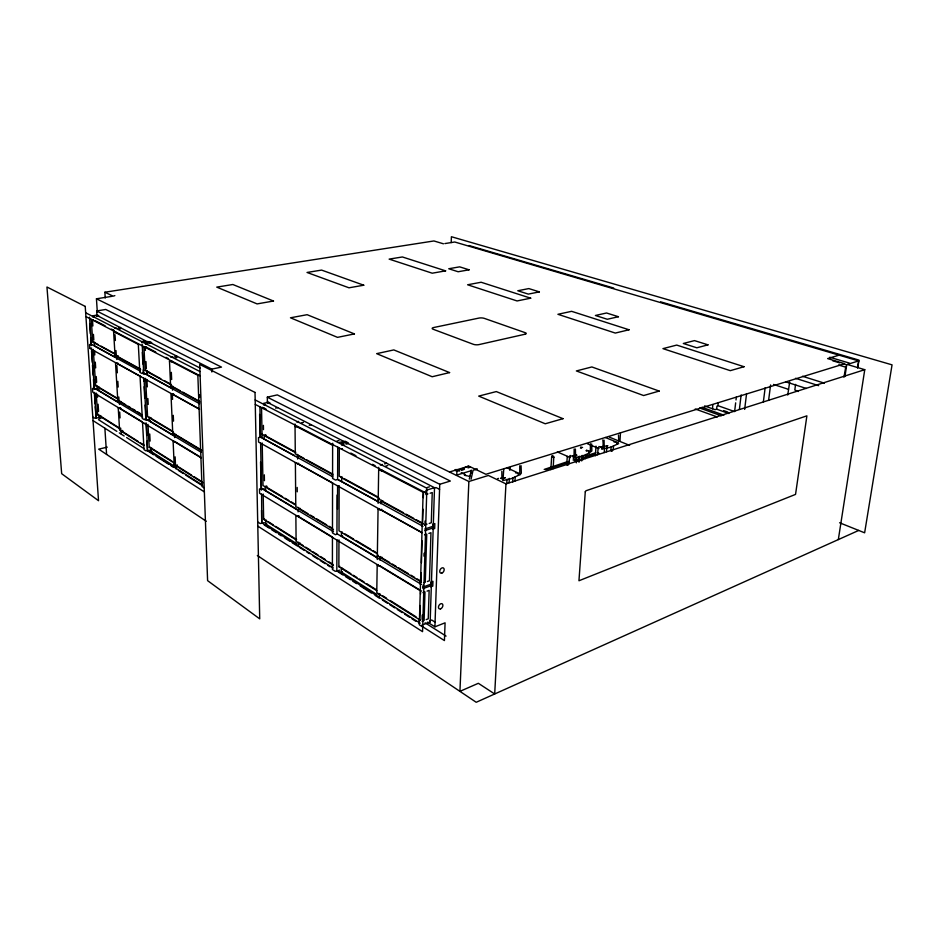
<?xml version="1.0" encoding="UTF-8"?>
<svg xmlns="http://www.w3.org/2000/svg" width="939" height="939" viewBox="0 0 939 939"><rect width="100%" height="100%" fill="white"/><g stroke="black" fill="none" stroke-linecap="round" stroke-linejoin="round"><path stroke-width="1.41" d="M332.453 537.437L332.394 569.492L335.293 571.335L337.312 570.654L420.144 623.203M332.559 483.104L332.465 532.918L335.399 534.678L337.441 534.033M332.629 444.558L332.57 478.432L335.54 480.075L337.617 479.477L337.735 446.964M332.5 567.344L332.5 565.384M332.57 531.603L332.57 529.596M332.664 477.282L332.676 475.204M332.735 443.231L332.723 445.344L297.358 426.975L298.391 426.717M339.519 570.173L336.831 571.088L336.925 539.69M337.078 495.041L336.948 533.739L421.282 584.34M337.524 509.278L337.606 485.557M341.808 567.59L340.798 567.931L338.862 566.71L338.967 539.866M339.167 485.616L339.002 530.828L340.963 531.99L341.984 531.674M339.319 447.915L339.202 476.273L342.242 477.071M376.997 594.563L341.268 571.933L341.28 568.975L342.289 568.635M377.572 557.743L341.432 536.075L341.444 533.047L342.465 532.718M341.679 481.543L341.702 478.421L342.735 478.127M343.557 444.135L343.568 441.26L267.533 402.455L263.495 403.383M378.229 564.585L377.196 564.938L376.762 592.603L378.851 593.929L379.872 593.554M377.278 559.503L378.065 508.973L379.11 508.645M378.147 503.351L378.71 467.293M379.309 598.073L379.356 595.021L380.389 594.645M379.931 560.055L379.966 557.977L382.032 557.273M380.858 503.75L380.894 501.602L382.995 500.957M419.111 623.343L419.205 620.21L420.238 619.81M420.238 584.269L420.296 582.121L421.353 581.746M421.916 526.309L421.975 524.103L423.043 523.751M423.172 491.52L419.299 624.799L422.691 626.947M419.78 619.787L420.203 605.526M420.531 594.129L420.613 591.277L421.658 590.889M420.895 581.664L421.142 572.919M421.447 562.707L422.081 540.841M422.585 523.586L422.996 509.184M423.336 497.658L423.466 493.339M422.092 619.388L422.221 615.08M423.031 587.814L423.113 584.938M423.97 556.181L424.064 553.247M424.886 525.441L425.027 521.051M425.848 493.233L425.942 490.311M421.916 625.128L430.168 621.935L434.511 487.681L345.587 442.292L341.42 443.396M422.257 626.466L444.429 640.574L445.086 622.827L434.921 626.818L439.745 484.278L267.31 397.174L267.415 402.984M451.201 242.567L451.401 236.722L892.05 364.848L864.631 532.812L839.583 522.765M456.777 474.7L456.929 470.967M468.866 481.507L459.934 691.362L478.35 683.299L494.689 693.98L505.957 483.867L488.386 475.463L468.866 481.507L96.447 298.79L97.304 311.877M506.755 483.62L506.99 479.301M509.091 482.705L509.325 478.385M509.771 470.275L509.924 467.458M512.741 482.106L512.847 477.669M514.983 481.061L515.218 476.777M518.528 475.052L517.812 472.963M550.817 469.606L551.663 456.941L552.66 456.812M553.141 468.69L553.764 457.293M567.954 465.368L566.698 464.735L567.285 456.436M569.046 463.854L569.55 456.929M576.37 462.821L576.781 457.281M578.682 461.918L579.093 456.377M579.398 461.859L579.809 456.319M581.711 460.955L582.133 455.415M583.06 459.711L583.225 455.462M585.255 458.69L585.572 454.57M588.988 452.844L588.295 450.849M595.385 455.779L595.995 446.119M597.58 454.769L598.131 447.962M604.2 452.61L604.54 448.525M606.5 451.718L606.84 447.621M612.122 451.272L610.843 450.673L611.183 446.635M613.19 449.804L613.531 445.755M616.982 444.03L616.7 442.48M712.513 408.77L712.818 404.92M704.567 405.93L715.002 409.662L716.61 409.158L716.938 406.2L717.912 405.66L734.615 411.575L735.66 402.854M717.912 405.66L718.241 402.784M736.012 399.955L736.352 397.044M739.392 409.369L741.141 394.943M744.65 409.404L746.575 393.594M763.313 402.291L765.156 387.772M768.595 400.437L770.59 384.955M787.739 395.026L789.676 382.067M795.579 384.403L794.817 389.967L798.303 391.516M843.961 377.208L845.781 366.726M844.959 376.504L846.685 364.966L842.506 363.71M857.542 368.065L858.645 360.916L454.769 242.004L444.863 243.577M857.847 367.337L858.95 360.107L660.61 301.818M838.327 539.596L864.76 369.684L847.224 364.449L858.645 360.916M470.885 472.693L472.047 472.751M469.312 479.125L471.225 470.099M471.049 479.242L473.08 470.181L477.223 469.171M503.785 468.631L503.034 479.77M497.564 478.714L498.55 478.397M586.722 451.06L586.617 450.321L586.006 450.72M620.468 432.691L619.975 441.013M501.907 479.019L501.849 471.296M616.782 444.405L610.831 447.21L602.099 448.983M588.765 453.244L582.532 456.154L573.518 457.997M99.616 417.374L96.06 418.148L94.639 392.96M92.867 315.786L96.529 315.175L147.775 341.984L149.665 341.632L151.684 342.665L145.639 342.876M544.197 469.43L567.262 461.718M614.012 441.952L618.343 442.422M515.499 472.798L519.772 473.397L519.76 465.756M149.958 450.227L147.505 450.826L146.425 424.51M518.269 475.427L511.25 478.679L502.846 480.557M261.512 510.241L261.77 523.399L261.605 494.067M580.631 447.046L582.579 447.504M553.904 457.434L551.663 456.941M618.66 443.713L617.31 443.994M570.149 455.392L569.703 456.401M858.716 530.429L476.214 702.278L257.333 555.501M464.406 469.277L461.448 470.451M573.048 459.957L576.37 458.831M422.034 621.207L424.111 620.409L424.98 591.887L422.89 592.662M426.177 619.611L428.243 618.813L429.146 590.349L427.057 591.124M423.055 587.051L431.4 583.999L430.872 582.063L432.949 581.311L432.797 586.1L430.719 586.852L430.778 585.255L431.341 585.596L423.008 588.647M424.228 582.649L425.273 582.262L426.74 534.127L424.616 534.831M427.362 581.511L429.452 580.748L430.966 532.718L428.853 533.422M468.033 467.915L469.911 467.258M380.33 565.865L379.297 566.217L377.196 564.938M341.268 571.933L342.277 571.593M378.37 555.266L377.337 555.618L379.45 556.874L380.483 556.534M338.862 566.71L339.871 566.37M424.733 530.688L433.208 527.882L432.633 527.565L432.574 529.209L434.687 528.516L434.839 523.551L432.738 524.244L433.266 526.227L424.78 529.021M424.909 524.854L427.045 524.162M429.17 523.457L431.283 522.765L432.245 492.564L430.109 493.233M341.432 536.075L342.453 535.746M505.957 483.867L864.76 369.684M585.69 455.885L595.842 452.751M545.7 469.688L567.731 462.692M574.257 460.626L579.551 458.948M582.203 458.103L595.467 453.901M300.339 543.165L298.356 543.787L298.379 546.662M298.895 542.472L296.102 541.65L295.867 515.617L298.672 516.415M425.813 494.56L427.961 493.891M381.809 509.337L380.753 509.654L421.74 532.401M381.257 509.842L380.213 510.17L378.065 508.973M433.9 488.221L436.025 487.564L439.581 489.383M423.97 491.848L422.902 492.189L381.398 470.627L382.455 470.322M427.292 487.482L429.428 486.825M439.745 484.278L450.333 481.05L277.298 394.896L267.31 397.174M467.645 475.956L464.453 475.298L465.591 474.946M468.596 476.226L470.239 475.721M427.01 489.982L434.511 487.681M379.262 499.008L378.217 499.325L381.422 500.182M114.84 295.632L113.103 296.161L104.875 292.229L105.238 298.039M456.46 475.169L471.413 470.639M449.452 471.977L468.89 466.155L485.909 474.289L844.748 363.71L827.646 358.592L839.102 355.165M266.746 521.063L265.76 521.356L265.819 524.15L266.793 523.856M299.118 515.957L298.121 516.262L332.559 537.12M265.338 520.394L266.312 520.1M261.77 523.399L264.375 522.624M298.602 507.635L295.785 506.849L295.386 463.044L296.395 462.763M300.069 508.339L298.062 508.938L298.086 511.872M263.178 494.043L263.659 519.337L264.634 519.044M381.903 470.862L378.663 470.04M380.318 465.051L382.431 464.441M384.544 463.843L386.657 463.244M385.694 466.12L387.807 465.521M261.101 489.618L263.742 488.89M267.122 486.942L265.15 487.494L265.197 490.346L266.183 490.064M266.688 485.979L264.704 486.531L263.014 485.522L262.204 442.985M298.684 463.291L297.675 463.561L332.652 482.975M298.238 463.784L295.386 463.044M341.327 448.959L342.371 448.689M341.855 445.239L343.944 444.687M346.033 444.135L348.111 443.584M339.413 442.363L345.141 441.248L348.158 442.785L346.08 443.337M298.156 454.722L295.292 453.983L295.022 423.97M298.625 455.732L297.604 456.002L297.628 459.03M336.913 441.072L338.991 440.532M177.436 465.028L175.558 465.498L174.161 464.617L173.105 441.166L175.452 441.788M176.872 466.131L175.933 466.366L176.051 468.96M174.161 464.617L175.1 464.382M309.213 425.285L311.267 424.78M265.772 434.64L263.765 435.144L262.04 434.205M297.933 427.245L295.046 426.541M266.207 435.614L264.199 436.119L264.258 439.053M301.454 422.867L303.508 422.362M296.607 421.94L298.661 421.435M152.693 448.455L150.85 448.901L150.991 451.424L151.907 451.201M150.498 448.056L151.414 447.833M147.986 424.369L149.184 447.234L150.099 447.011M173.339 394.497L170.968 393.922L172.753 433.266L173.692 433.043M174.149 434.111L175.1 433.888M176.426 434.534L174.537 434.98L174.654 437.621M263.272 408.477L264.282 408.242M107.257 447.14L98.712 449.147L206.275 521.274M275.643 408.101L277.674 407.632M263.636 404.967L265.655 404.498M262.544 407.35L261.535 407.585L262.11 437.867L294.4 455.591M122.974 431.318L121.166 431.729L121.319 434.194M144.489 423.501L146.355 423.078M122.633 430.508L120.826 430.919L119.593 430.144L118.232 407.878L119.147 407.69M151.132 417.902L149.266 418.313L149.407 420.883L173.187 435.156M145.885 420.32L148.362 419.756M149.407 420.883L150.334 420.672M149.829 417.268L147.576 416.693L145.568 378.382M101.072 418.289L99.299 418.677L99.135 416.282L100.919 415.895M98.806 415.496L99.698 415.308M96.306 417.738L94.534 418.125L92.797 417.022M120.662 407.996L119.746 408.195L141.906 421.623M120.392 408.43L118.232 407.878M96.189 393.054L97.644 414.768L98.525 414.569M173.668 394.028L172.706 394.227L199.596 409.146M606.887 445.931L607.85 445.72L601.242 446.8M119.018 401.141L119.934 400.941M121.201 401.563L119.37 401.951L119.523 404.451M172.987 386.375L170.605 385.8L169.49 361.233L170.452 361.034M173.363 387.255L172.412 387.455L172.53 390.166M576.006 455.392L576.957 455.192L572.649 455.767L574.292 455.638M170.605 385.8L171.555 385.6M96.658 310.962L211.768 369.109L221.498 367.102L105.731 309.459L96.658 310.962L96.94 315.281M94.111 389.169L97.691 388.429M98.994 386.868L97.198 387.232L97.363 389.673L99.158 389.309M93.266 349.402L95.696 385.753L96.6 385.565M97.762 386.269L95.696 385.753M148.749 371.68L146.871 372.055L147 374.696L171.051 387.901M147.212 373.405L143.444 374.156L143.221 369.919M143.913 346.573L145.158 370.482L146.108 370.295M147.446 371.022L145.158 370.482M172.213 361.28L171.25 361.468L198.352 375.553M171.884 361.785L169.49 361.233M170.91 357.231L172.846 356.843M174.771 356.468L176.696 356.092M174.994 357.947L176.931 357.571M117.962 363.158L117.035 363.346L140.674 376.457M117.692 363.628L115.52 363.111L117.786 400.401L141.989 414.979M113.502 330.012L115.051 355.435L115.978 355.259M118.15 355.764L115.051 355.435M118.502 356.574L116.647 356.926L116.8 359.496M145.252 347.277L146.202 347.101M141.754 342.653L148.08 341.491M145.416 344.097L147.317 343.744M149.219 343.392L151.109 343.04M459.664 471.026L455.708 470.779M142.622 341.327L144.512 340.986M140.146 371.069L91.365 344.284L89.534 344.613L89.792 348.369L91.611 348.029M91.247 319.272L92.761 341.925L93.677 341.761M94.851 342.395L92.761 341.925M95.191 343.181L94.287 343.357L94.452 345.857L115.544 357.43M116.096 332.171L115.168 332.347L138.96 344.707M115.826 332.664L113.631 332.171M114.992 328.427L116.859 328.11M118.725 327.781L120.579 327.453M118.748 329.073L120.615 328.744M92.433 319.882L93.348 319.729M92.515 316.866L94.358 316.549M96.189 316.243L98.02 315.938M96.447 298.79L111.718 296.372M104.875 292.229L433.924 240.959L443.443 243.8M456.143 469.969L454.793 470.028M475.028 469.477L477.141 469.183M567.003 464.559L567.684 464.605M611.136 450.509L611.794 450.556M568.13 461.519L569.257 461.495M598.671 447.598L598.976 446.459M518.798 475.052L519.971 474.923L521.321 473.139L521.063 465.721M573.048 457.95L575.584 456.084L575.396 449.03M589.305 452.821L591.852 450.966L591.687 443.983M601.664 448.936L604.211 447.081L604.07 440.145M600.561 446.718L601.887 446.882M597.92 452.856L598.941 453.185M552.719 455.931L551.721 456.061L553.822 456.424M469.054 245.537L613.707 288.038M829.747 357.254L849.326 363.076M832.729 360.787L839.712 362.877M838.574 365.013L845.476 367.09M802.493 376.257L824.419 383.171M795.533 378.288L818.679 385.659M785.661 381.797L806.39 388.476M773.501 384.438L788.502 389.345M455.755 469.512L458.737 469.946L461.495 469.183A90.238 36.105 3.8 0 1 468.35 466.096M723.652 410.589L727.737 412.045M716.61 409.158L728.852 413.524M701.938 407.28L723.91 415.167M699.555 407.972L721.328 415.813M695.224 408.981L717.267 416.963M609.411 437.175L629.635 445.379M605.362 437.515L615.784 441.764M599.986 446.87C604.07 450.356 603.143 442.809 602.826 439.922M587.251 443.666L599.047 448.596M586.617 450.321L590.326 451.225L590.443 443.748M557.343 451.917L570.407 457.598M507.025 467.822L517.33 472.61M461.26 472.693L465.098 474.559M96.905 314.753L98.689 315.657L96.87 315.962L96.529 315.175M267.392 401.634L269.986 402.948M149.43 342.172L200.195 368.088M85.66 312.769L199.96 371.551M255.173 399.932L426.858 488.221L422.55 631.665L257.791 526.133M95.179 320.692L105.168 325.868M111.401 329.096L113.901 330.387M145.557 346.784L155.745 352.055M165.945 357.336L168.492 358.651M263.683 407.96L266.218 409.275M350.799 453.068L355.928 455.72M372.572 464.347L375.142 465.674M85.919 316.584L200.113 375.811M255.267 404.427L426.705 493.351M94.604 342.653L98.431 344.73M100.978 346.115L113.713 353.052M147.118 371.257L160.827 378.722M164.571 380.764L170.804 384.157M265.514 435.766L295.832 452.281M344.155 478.608L377.631 496.848M94.006 342.758L115.638 354.555M146.496 371.386L171.403 384.978M264.845 435.931L295.151 452.457M340.892 477.399L379.509 498.456M116.952 356.174L140.005 368.781M173.891 387.291L180.229 390.753M182.765 392.138L199.244 401.153M298.848 455.579L303.907 458.338M306.443 459.723L333.005 474.242M381.95 500.98L403.547 512.788M406.082 514.173L413.712 518.34M416.247 519.725L422.597 523.199M140.662 369.602L116.33 356.292L115.978 350.552M171.978 386.739L199.854 401.986M296.9 455.063L332.312 474.43M381.246 501.203L423.16 524.126M339.19 480.169L378.452 501.719M142.716 372.478L199.643 403.735M332.289 476.554L260.502 437.14L258.483 437.644L258.577 442.046L421.975 532.73M337.406 479.36L422.973 526.333M89.792 348.369L199.103 409.04M97.515 386.469L117.891 398.606M150.745 418.184L171.696 430.661M266.441 487.106L282.616 496.754M285.104 498.233L288.836 500.464M291.325 501.942L295.069 504.173M345.012 533.927L353.604 539.045M356.057 540.512L370.788 549.28M373.241 550.747L375.694 552.202M96.928 386.586L117.281 398.735M148.89 417.585L173.539 432.28M265.772 487.294L295.644 505.1M341.878 532.683L377.455 553.904M120.861 401.857L125.697 404.744M128.115 406.188L130.533 407.632M132.939 409.075L135.357 410.519M137.775 411.963L140.193 413.406M177.248 435.543L201.04 449.769M299.283 508.469L307.992 513.68M310.492 515.171L314.225 517.401M316.713 518.88L326.666 524.842M329.166 526.321L331.655 527.812M381.011 557.308L389.732 562.52M392.232 564.01L395.976 566.252M398.465 567.743L408.442 573.694M410.942 575.184L414.674 577.426M417.174 578.917L420.907 581.147M172.753 433.266L201.65 450.673M298.614 508.668L333.462 529.514M380.318 557.543L421.458 582.145M97.363 389.673L118.255 402.209M265.197 490.346L296.137 508.903M142.681 417.151L94.311 388.124L92.515 388.488L92.761 392.138L200.911 457.704M145.158 418.641L201.439 452.41M333.486 531.662L261.5 488.456L259.516 489.008L259.598 493.268L420.296 590.678M174.83 441.565L201.392 457.657M379.837 565.759L420.073 590.138M435.074 622.134L431.682 620.01L429.628 620.796L430.168 621.935M100.637 416.223L119.687 428.207M153.538 449.523L171.896 461.072M268.272 521.732L273.202 524.831M275.667 526.38L296.618 539.573M342.383 568.377L350.881 573.717M353.299 575.243L356.937 577.532M359.367 579.058L364.215 582.11M366.644 583.635L376.351 589.751M427.503 622.146L434.921 626.818M97.644 414.768L120.274 429.1M149.184 447.234L173.715 462.763M263.659 519.337L295.961 539.772M341.714 568.6L376.879 590.76M121.448 430.872L138.244 441.471M140.639 442.985L144.242 445.25M176.145 465.392L191.615 475.157M193.997 476.66L202.331 481.93M300.797 544.08L303.262 545.629M305.727 547.191L310.656 550.301M313.121 551.85L318.039 554.961M320.504 556.51L325.434 559.621M329.131 561.956L332.829 564.292M382.854 595.866L386.551 598.202M390.248 600.537L416.106 616.864M425.085 622.839L446.072 636.09M143.632 445.403L120.849 431.013L120.673 428.102M175.511 465.544L202.894 482.846M297.675 542.73L333.38 565.29M378.476 593.777L420.343 620.233M150.991 451.424L174.654 466.413M265.819 524.15L296.454 543.552M202.671 485.217L147.799 450.403L145.956 450.849L143.996 449.605L142.528 422.304M333.192 568.036L262.169 522.976L260.209 523.551L257.709 521.967M98.513 419.698L116.847 431.353M119.3 432.902L124.183 436.013M126.636 437.562L143.749 448.443M148.738 451.612L153.679 454.746M156.144 456.319L168.492 464.159M170.957 465.721L173.422 467.293M178.363 470.427L183.305 473.561M185.769 475.134L201.815 485.322M264.199 524.948L269.082 528.047M271.512 529.596L276.395 532.695M278.824 534.244L281.266 535.793M284.928 538.117L289.799 541.216M292.24 542.754L297.111 545.852M299.553 547.402L304.424 550.5M306.865 552.05L309.307 553.599M312.957 555.923L317.84 559.022M320.269 560.571L325.152 563.658M327.582 565.208L330.023 566.757M338.063 571.863L342.993 574.997M345.458 576.569L350.4 579.703M352.864 581.264L356.562 583.612M360.259 585.971L371.363 593.014M375.06 595.361L378.757 597.72M382.455 600.068L387.396 603.202M389.861 604.763L394.791 607.897M397.256 609.47L402.185 612.604M404.65 614.165L409.592 617.299M412.057 618.871L415.754 621.219M204.209 487.916L201.991 486.508L197.824 374.626M93.043 420.613L204.362 491.907M580.431 448.02L581.311 448.349M267.533 402.455L267.979 403.418M570.56 455.849L574.046 456.342L574.152 448.924M89.534 317.194L91.447 345.54M91.693 349.249L94.393 389.345M89.675 323.568L90.355 333.615M90.649 337.911L91.13 345.083M91.517 350.822L92.292 362.29M92.48 365.154L93.161 375.189M93.454 379.485L94.029 388.077M94.323 392.373L95.097 403.829M95.285 406.693L96.06 418.148M92.515 320.363L92.879 325.962M93.442 334.366L93.818 339.953M94.522 350.634L94.816 354.942M95.297 362.137L95.672 367.888M96.248 376.516L96.635 382.279M97.433 394.298L97.621 397.138M98.102 404.24L98.572 411.341M104.875 428.266L106.588 454.429M115.028 334.754L115.38 340.493M116.894 365.694L117.328 372.806M117.845 381.34L118.185 387.032M118.795 396.997L119.053 401.258M119.699 412.08L120.051 417.902M138.279 343.744L139.829 372.302L141.824 373.405L143.714 373.029L142.2 344.425M140.04 376.257L142.317 418.465L144.289 419.651L146.155 419.228L143.996 378.394M145.252 347.594L145.404 350.4M145.979 361.585L146.343 368.581M146.918 379.579L147.294 386.88M147.904 398.582L148.209 404.427M149.747 434.006L150.111 441.072M142.294 352.36L142.916 364.062M143.655 378.206L143.808 381.046M144.113 386.715L144.712 398.042M145.076 405.038L145.827 419.029M146.097 424.275L146.695 435.45M146.989 441.048L147.505 450.826M171.332 372.349L171.661 379.544M172.295 393.605L172.553 399.404M173.269 415.343L173.527 421.153M175.124 456.859L175.452 464.101M618.508 435.074L618.754 440.896M199.432 394.697L199.538 397.502M211.768 369.109L211.862 372.008M259.915 406.751L260.514 437.421M260.619 443.255L261.523 489.876M259.634 414.416L260.091 437.504M260.561 462.035L261.077 488.315M263.401 425.379L263.483 429.604M264.317 474.829L264.422 480.686M297.182 487.435L297.229 491.825M585.279 491.778L578.952 580.76L795.544 494.395L806.894 415.836L585.948 490.757L585.279 491.778M563.013 418.677L545.242 423.771L478.714 396.105L496.308 391.575L563.013 418.677M659.178 391.07L643.614 395.542L576.358 370.94L591.863 366.949L659.178 391.07M744.04 366.715L730.296 370.659L662.946 348.639L676.714 345.083L744.04 366.715M707.994 344.848L696.832 347.794L683.31 343.486L694.484 340.611L707.994 344.848M449.581 372.583L432.175 376.739L376.656 353.651L393.817 349.918L449.581 372.583M629.048 329.777L615.291 333.063L557.919 314.295L571.605 311.325L629.048 329.777M618.437 316.725L607.287 319.26L595.408 315.481L606.547 312.992L618.437 316.725M525.112 334.202L478.925 344.613A3.979 1.185 2.4 0 1 473.303 344.296L433.172 329.26A4.355 1.244 1.8 0 1 433.748 327.511L478.972 318.075A3.791 1.056 2.4 0 1 484.313 318.368L525.253 332.699A3.709 1.068 2.9 0 1 525.112 334.202M505.229 477.728L500.616 478.362L505.229 477.728M354.437 333.92L337.512 337.359L290.48 317.793L307.123 314.694L354.437 333.92M530.699 298.179L517.072 300.95L467.61 284.775L481.12 282.252L530.699 298.179M539.373 291.888L528.305 294.107L517.788 290.75L528.833 288.578L539.373 291.888M469.066 269.81L458.138 271.747L448.748 268.754L459.652 266.852L469.066 269.81M273.495 301.032L257.098 303.907L216.756 287.123L232.837 284.505L273.495 301.032M363.757 285.21L348.979 287.803L307.03 272.463L321.584 270.092L363.757 285.21M445.614 270.855L432.222 273.202L389.133 259.117L402.385 256.969L445.614 270.855M85.226 306.407L46.95 287.005L61.669 473.702L98.525 500.71L85.226 306.407M255.021 392.432L199.702 364.402L207.601 580.654L259.716 618.848L255.021 392.432M441.846 573.107A2.923 1.96 -60.6 0 0 443.924 568.518A2.923 1.96 -60.6 0 0 440.062 569.891A2.923 1.96 -60.6 0 0 441.846 573.107M440.579 608.859A2.899 1.913 -59.5 0 0 442.633 604.305A2.899 1.913 -59.5 0 0 438.806 605.761A2.899 1.913 -59.5 0 0 440.579 608.859"/></g></svg>
